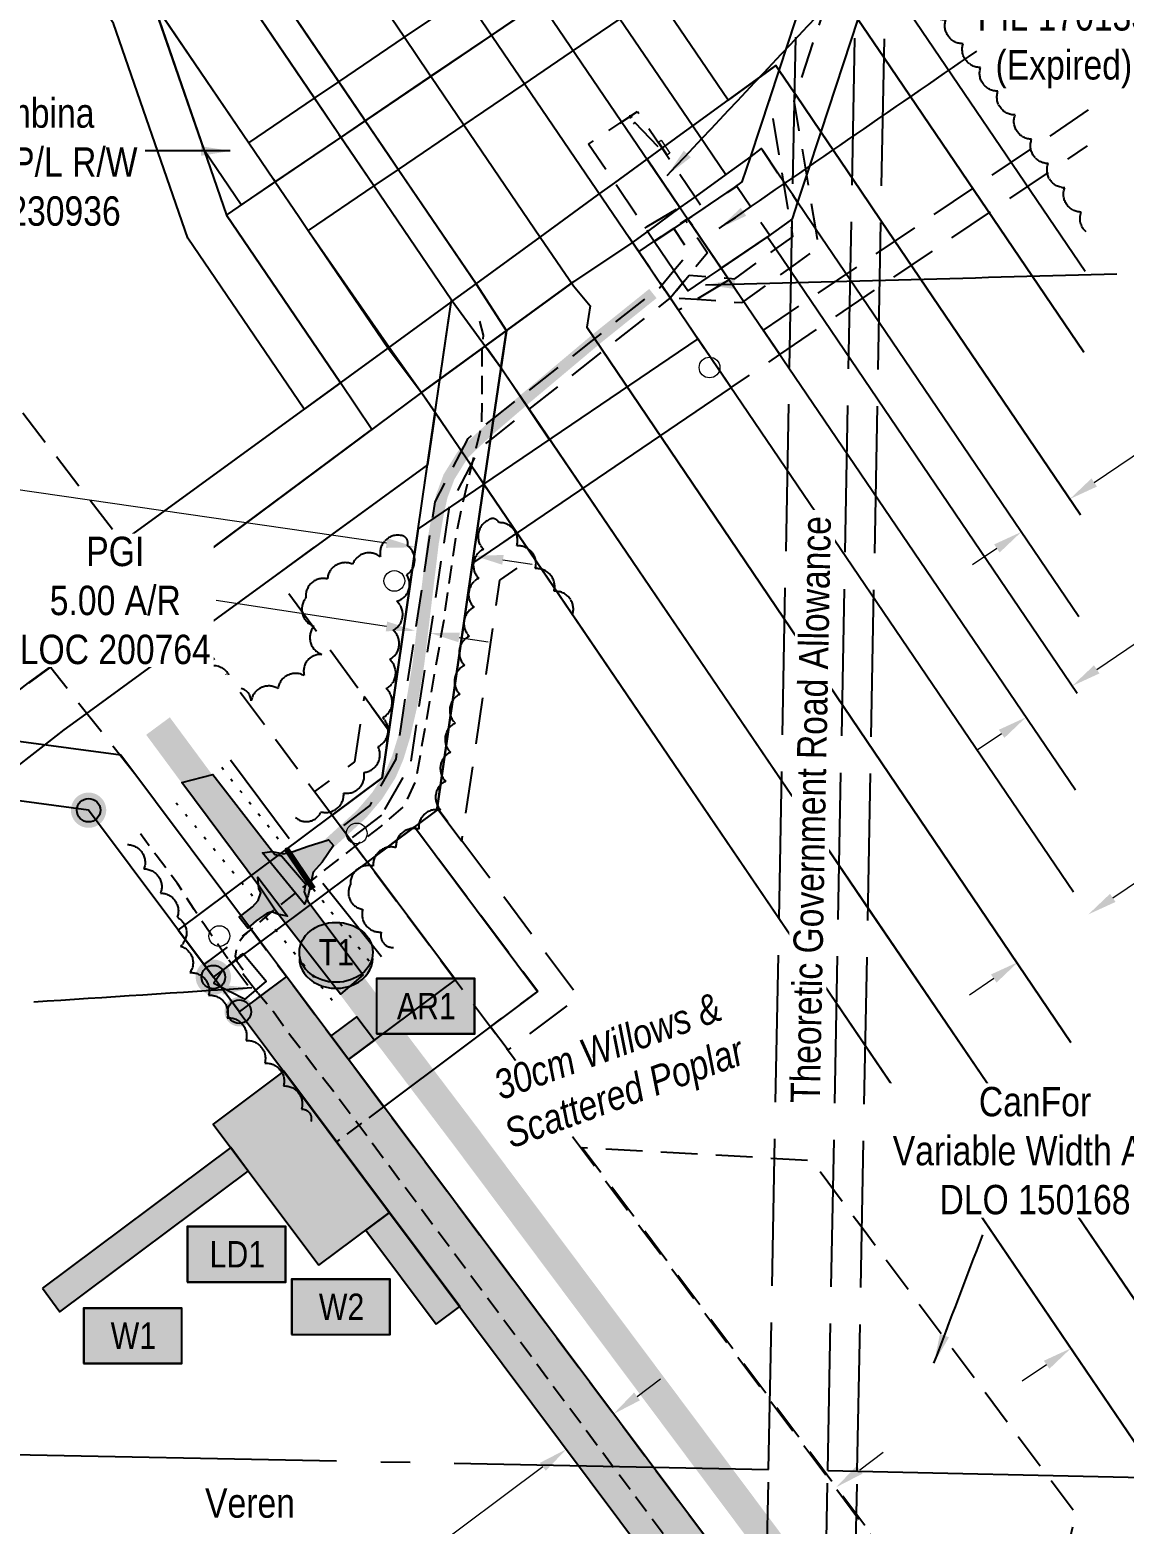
# Model space of a CAD drawing. Extents: x 413456 to 423436, y 6055086 to 6062162.
# Drawn here: x 414123 to 414495, y 6058728 to 6059237 of the extents above; entities that cross this region are included whole.
import ezdxf
from ezdxf.enums import TextEntityAlignment as Align

# ---------------------------------------------------------------- set-up
doc = ezdxf.new("R2010")
doc.units = 0
doc.header["$LTSCALE"] = 5
doc.header["$PDSIZE"] = 0.5
for name, pattern in [('0', [1, 1, 0]), ('foc-ACCESSROAD', [3.75, 2.5, -1.25]), ('foc-QUARTERLINE', [33, 25, -3, 2, -3]), ('foc-TOPO', [1, 0.2, -0.8]), ('foc-TRAV', [1.875, 1.25, -0.625]), ('foc-UNSURVEYED', [12.5, 10, -2.5]), ('HIDDEN2', [4.7625, 3.175, -1.5875]), ('UG_PIPE', [1.875, 1.25, -0.625])]:
    doc.linetypes.add(name, pattern=pattern)
doc.layers.get('Defpoints').update_dxf_attribs({"color": 9})
for name, color, linetype in [('AS-FENCE', 48, 'foc-FENCE'), ('AS-PIPE-UG', 44, 'UG_PIPE'), ('AS-ROADS', 254, 'Continuous'), ('C-RW', 13, 'Continuous'), ('F-AR', 190, 'foc-ACCESSROAD'), ('F-RW', 190, 'Continuous'), ('F-WS', 190, 'foc-ACCESSROAD'), ('L-MON', 1, 'Continuous'), ('L-QSEC', 8, 'foc-QUARTERLINE'), ('L-ROAD-T', 7, 'Continuous'), ('L-USEC', 7, 'foc-UNSURVEYED'), ('P-BUFFER-H 100m', 191, 'Continuous'), ('P-CROSSINGS', 250, 'Continuous'), ('P-PROPOSED', 10, 'Continuous'), ('P-PROPOSED-H', 21, 'Continuous'), ('P-TEMP-BLOCKS', 250, 'Continuous'), ('P-TEMP-H', 41, 'Continuous'), ('P-TEMP_LOG DECK', 46, 'Continuous'), ('P-TEMP_WORKSPACE', 46, 'Continuous'), ('P-TRAV', 4, 'foc-TRAV'), ('P-WORKAREA', 113, 'Continuous'), ('T-BUSH', 110, '0'), ('T-BUSH-T', 110, 'Continuous'), ('T-EXISTING RTF', 220, 'HIDDEN2'), ('T-GENERAL', 48, 'foc-TOPO'), ('T-SLOPE', 48, 'Continuous')]:
    doc.layers.add(name, color=color, linetype=linetype)
for name, color, linetype, lineweight in [('AS-GENERAL', 48, 'Continuous', 18), ('C-RW-T', 13, 'Continuous', 9), ('F-AR-T', 190, 'Continuous', 9), ('F-RW-T', 190, 'Continuous', 9), ('F-WS-T', 190, 'Continuous', 9)]:
    doc.layers.add(name, color=color, linetype=linetype, lineweight=lineweight)
doc.layers.add('AS-PIPE-AG', color=7, linetype='Continuous', true_color=0x7d00fa)
doc.styles.add('80CG', font='ARIALN.TTF', dxfattribs={"height": 10})
doc.styles.add('80L', font='ARIALN.TTF', dxfattribs={"height": 10})
doc.styles.add('80LS', font='ARIALNI.TTF', dxfattribs={"height": 10})
doc.styles.add('Crossing', font='ARIALN.TTF', dxfattribs={"height": 10})
doc.styles.add('foc-LtypeFont', font='ARIALN.TTF', dxfattribs={"height": 7.35})
doc.linetypes.add('foc-FENCE', pattern='A,10,-1,["X",foc-LtypeFont,S=0.2,R=0,X=-0.625,Y=-0.75],-1.24', length=12.24)
doc.dimstyles.new('Compass 5 000', dxfattribs={"dimscale": 5, "dimtxt": 9, "dimasz": 2, "dimexe": 0.2, "dimexo": 0.0625, "dimgap": 0.5, "dimtad": 0, "dimtih": 1, "dimtoh": 1, "dimzin": 0, "dimdsep": 46, "dimtxsty": '80CG', "dimcen": 0.1, "dimse1": 1, "dimse2": 1, "dimclrd": 256, "dimclrt": 256, "dimaunit": 1, "dimadec": 4, "dimazin": 0, "dimtfac": 0.06, "dimtofl": 0, "dimtmove": 0, "dimatfit": 1, "dimfxl": 0.2, "dimtolj": 1, "dimtzin": 0, "dimlwd": -1, "dimarcsym": 0})

# ---------------------------------------------------------------- blocks, each defined once
blk = doc.blocks.new('*D40')
at = {"layer": 'C-RW-T', "transparency": 16777216}
for p, q in [((414329.17, 6058771.59), (414337.18, 6058777.58)), ((414297.14, 6058747.65), (414247.09, 6058710.24)), ((414247.09, 6058710.24), (414237.09, 6058710.24))]:
    blk.add_line(p, q, dxfattribs=at)
for points in [[(414328.18, 6058772.93), (414330.17, 6058770.26), (414321.16, 6058765.61)], [(414296.14, 6058748.99), (414298.14, 6058746.32), (414305.15, 6058753.64)]]:
    blk.add_solid(points, dxfattribs=at)
at = {"layer": 'Defpoints', "color": 0, "transparency": 16777216}
for p in [(414325.39, 6058759.95), (414305.15, 6058753.64), (414309.38, 6058747.98)]:
    blk.add_point(p, dxfattribs=at)
at = {"layer": 'C-RW-T', "transparency": 16777216, "insert": (414197.55, 6058710.24), "char_height": 10, "attachment_point": 5, "style": '80CG'}
blk.add_mtext('\\A1;Veren\\P20.00 P/L R/W\\PPlan 832 1008\\PPLA 140377', dxfattribs=at)
blk = doc.blocks.new('*D46')
at = {"layer": 'C-RW-T', "transparency": 16777216}
for p, q in [((414244, 6059061.98), (414116.34, 6059080.44)), ((414283.58, 6059056.26), (414293.48, 6059054.83))]:
    blk.add_line(p, q, dxfattribs=at)
for points in [[(414244.24, 6059063.63), (414243.76, 6059060.34), (414253.89, 6059060.55)], [(414283.82, 6059057.91), (414283.34, 6059054.61), (414273.68, 6059057.69)]]:
    blk.add_solid(points, dxfattribs=at)
at = {"layer": 'Defpoints', "color": 0, "transparency": 16777216}
for p in [(414273.68, 6059057.69), (414252.92, 6059053.79), (414272.7, 6059050.93)]:
    blk.add_point(p, dxfattribs=at)
at = {"layer": 'C-RW-T', "transparency": 16777216, "insert": (414076.8, 6059080.44), "char_height": 10, "attachment_point": 5, "style": '80CG', "bg_fill": 3, "box_fill_scale": 1.1, "bg_fill_color": 256, "bg_fill_true_color": 13158600, "bg_fill_transparency": 0}
blk.add_mtext('\\A1;Veren\\P20.00 P/L R/W \\PPlan 832 1048\\PPLA 830001', dxfattribs=at)
blk = doc.blocks.new('*D47')
at = {"layer": 'Defpoints', "color": 0, "transparency": 16777216}
for p in [(414258.79, 6059031.38), (414250.57, 6059010.49), (414255.51, 6059009.74)]:
    blk.add_point(p, dxfattribs=at)
at = {"layer": 'F-AR-T', "transparency": 16777216}
for p, q in [((414243.96, 6059033.62), (414186.02, 6059042.39)), ((414268.68, 6059029.88), (414278.56, 6059028.39))]:
    blk.add_line(p, q, dxfattribs=at)
for points in [[(414244.21, 6059035.27), (414243.71, 6059031.98), (414253.85, 6059032.13)], [(414268.93, 6059031.53), (414268.43, 6059028.24), (414258.79, 6059031.38)]]:
    blk.add_solid(points, dxfattribs=at)
at = {"layer": 'F-AR-T', "transparency": 16777216, "insert": (414151.73, 6059042.39), "char_height": 10, "attachment_point": 5, "style": '80CG', "bg_fill": 3, "box_fill_scale": 1.1, "bg_fill_color": 256, "bg_fill_true_color": 13158600, "bg_fill_transparency": 0}
blk.add_mtext('\\A1;PGI\\P5.00 A/R\\PLOC 200764', dxfattribs=at)
blk = doc.blocks.new('*D54')
at = {"layer": 'Defpoints', "color": 0, "transparency": 16777216}
for p in [(414406.77, 6058727.44), (414360.26, 6058713.31), (414370.15, 6058700.07)]:
    blk.add_point(p, dxfattribs=at)
at = {"layer": 'F-AR-T', "transparency": 16777216}
for p, q in [((414404.89, 6058746.67), (414412.9, 6058752.65)), ((414352.25, 6058707.32), (414329.13, 6058690.05)), ((414329.13, 6058690.05), (414319.13, 6058690.05))]:
    blk.add_line(p, q, dxfattribs=at)
for points in [[(414403.89, 6058748), (414405.88, 6058745.33), (414396.88, 6058740.68)], [(414351.25, 6058708.66), (414353.24, 6058705.99), (414360.26, 6058713.31)]]:
    blk.add_solid(points, dxfattribs=at)
at = {"layer": 'F-AR-T', "transparency": 16777216, "insert": (414291.23, 6058690.05), "char_height": 10, "attachment_point": 5, "style": '80CG'}
blk.add_mtext('\\A1;CanFor\\P45.72 A/R\\PDLO 3280', dxfattribs=at)
blk = doc.blocks.new('*D83')
at = {"layer": 'Defpoints', "color": 0, "transparency": 16777216}
for p in [(414431.37, 6059080.99), (414415.6, 6059070.29), (414477.22, 6059013.38)]:
    blk.add_point(p, dxfattribs=at)
at = {"layer": 'F-RW-T', "transparency": 16777216}
for p, q in [((414485.49, 6059018.99), (414551.11, 6059063.49)), ((414551.11, 6059063.49), (414561.11, 6059063.49)), ((414453.17, 6058997.07), (414444.89, 6058991.46))]:
    blk.add_line(p, q, dxfattribs=at)
for points in [[(414484.56, 6059020.37), (414486.43, 6059017.61), (414477.22, 6059013.38)], [(414452.23, 6058998.45), (414454.1, 6058995.69), (414461.44, 6059002.68)]]:
    blk.add_solid(points, dxfattribs=at)
at = {"layer": 'F-RW-T', "transparency": 16777216, "insert": (414600.65, 6059063.49), "char_height": 10, "attachment_point": 5, "style": '80CG'}
blk.add_mtext('\\A1;Cenovus\\P20.00 P/L R/W\\PPLA 170285\\P(Expired)', dxfattribs=at)
blk = doc.blocks.new('*D85')
at = {"layer": 'Defpoints', "color": 0, "transparency": 16777216}
for p in [(414452.94, 6059111.53), (414436.39, 6059100.31), (414476.38, 6059076.97)]:
    blk.add_point(p, dxfattribs=at)
at = {"layer": 'F-RW-T', "transparency": 16777216}
for p, q in [((414484.66, 6059082.59), (414566.76, 6059138.27)), ((414566.76, 6059138.27), (414576.76, 6059138.27)), ((414451.55, 6059060.14), (414443.27, 6059054.53))]:
    blk.add_line(p, q, dxfattribs=at)
for points in [[(414483.72, 6059083.97), (414485.59, 6059081.21), (414476.38, 6059076.97)], [(414450.62, 6059061.52), (414452.49, 6059058.76), (414459.83, 6059065.75)]]:
    blk.add_solid(points, dxfattribs=at)
at = {"layer": 'F-RW-T', "transparency": 16777216, "insert": (414616.3, 6059138.27), "char_height": 10, "attachment_point": 5, "style": '80CG'}
blk.add_mtext('\\A1;PGI\\P20.00 P/L R/W\\PPLA 190411\\P(Expired)', dxfattribs=at)
blk = doc.blocks.new('*D88')
at = {"layer": 'Defpoints', "color": 0, "transparency": 16777216}
for p in [(414140.08, 6059282.18), (414127.43, 6059273.6), (414133.75, 6059264.28)]:
    blk.add_point(p, dxfattribs=at)
at = {"layer": 'F-RW-T', "transparency": 16777216}
for p, q in [((414154.67, 6059278.48), (414162.95, 6059284.09)), ((414125.47, 6059258.67), (414116.94, 6059252.88)), ((414116.94, 6059252.88), (414106.94, 6059252.88))]:
    blk.add_line(p, q, dxfattribs=at)
for points in [[(414153.74, 6059279.86), (414155.61, 6059277.1), (414146.4, 6059272.86)], [(414124.54, 6059260.05), (414126.41, 6059257.29), (414133.75, 6059264.28)]]:
    blk.add_solid(points, dxfattribs=at)
at = {"layer": 'F-RW-T', "transparency": 16777216, "insert": (414067.86, 6059252.88), "char_height": 10, "attachment_point": 5, "style": '80CG'}
blk.add_mtext('\\A1;Pembina\\P15.00 P/L R/W\\PPLA 230905', dxfattribs=at)
blk = doc.blocks.new('*D95')
at = {"layer": 'Defpoints', "color": 0, "transparency": 16777216}
for p in [(414469.39, 6058955.23), (414445.47, 6058939.02), (414482.68, 6058935.63)]:
    blk.add_point(p, dxfattribs=at)
at = {"layer": 'F-RW-T', "transparency": 16777216}
for p, q in [((414490.96, 6058941.24), (414594.28, 6059011.3)), ((414594.28, 6059011.3), (414604.28, 6059011.3)), ((414450.49, 6058913.8), (414442.21, 6058908.18))]:
    blk.add_line(p, q, dxfattribs=at)
for points in [[(414490.02, 6058942.62), (414491.9, 6058939.86), (414482.68, 6058935.63)], [(414449.55, 6058915.18), (414451.43, 6058912.42), (414458.77, 6058919.41)]]:
    blk.add_solid(points, dxfattribs=at)
at = {"layer": 'F-RW-T', "transparency": 16777216, "insert": (414643.82, 6059011.3), "char_height": 10, "attachment_point": 5, "style": '80CG'}
blk.add_mtext('\\A1;NGTL\\P29.00 P/L R/W\\PDPL 110999', dxfattribs=at)
blk = doc.blocks.new('*D96')
at = {"layer": 'Defpoints', "color": 0, "transparency": 16777216}
for p in [(414499.05, 6058803.14), (414501.88, 6058798.97), (414479.55, 6058783.81)]:
    blk.add_point(p, dxfattribs=at)
at = {"layer": 'F-RW-T', "transparency": 16777216}
for p, q in [((414507.33, 6058808.76), (414659.48, 6058912.11)), ((414659.48, 6058912.11), (414669.48, 6058912.11)), ((414468.45, 6058782.35), (414460.18, 6058776.73))]:
    blk.add_line(p, q, dxfattribs=at)
for points in [[(414506.39, 6058810.13), (414508.26, 6058807.38), (414499.05, 6058803.14)], [(414467.52, 6058783.73), (414469.39, 6058780.97), (414476.73, 6058787.97)]]:
    blk.add_solid(points, dxfattribs=at)
at = {"layer": 'F-RW-T', "transparency": 16777216, "insert": (414709.02, 6058912.11), "char_height": 10, "attachment_point": 5, "style": '80CG'}
blk.add_mtext('\\A1;NGTL\\P27.00 P/L R/W\\PPlan 822 0871\\PDPL 800727', dxfattribs=at)
blk = doc.blocks.new('fdia')
at = {"color": 255, "const_width": 1}
blk.add_lwpolyline([(-0.5, 0, 1), (0.5, 0, 1)], format="xyb", close=True, dxfattribs=at)
blk = doc.blocks.new('Fdiaa')
blk.add_blockref('fdia', (0, 0))
blk = doc.blocks.new('fdib')
at = {"color": 1, "const_width": 1.6}
blk.add_lwpolyline([(-0.4, 0, 1), (0.4, 0, 1)], format="xyb", close=True, dxfattribs=at)
at = {"color": 1}
blk.add_circle((0, 0), 0.8, dxfattribs=at)
blk = doc.blocks.new('Fdibb')
blk.add_blockref('fdib', (0, 0))
blk = doc.blocks.new('fdicc')
for name in ['Fdibb', 'Fdiaa']:
    blk.add_blockref(name, (0, 0))
blk = doc.blocks.new('FDI')
blk.add_blockref('fdicc', (0, 0))
blk = doc.blocks.new('Temp_Area_Small_Pink')
at = {"true_color": 0xff8aff}
h = blk.add_hatch(color=211, dxfattribs=at)
h.dxf.hatch_style = 1
h.paths.add_polyline_path([(-16.83, -9.44), (16.33, -9.44), (16.33, 9.05), (-16.83, 9.05)])
at = {"color": 250}
for points in [[(-17.03, -9.64), (16.53, -9.64), (16.53, 9.25), (-17.03, 9.25)], [(-16.93, -9.54), (16.43, -9.54), (16.43, 9.15), (-16.93, 9.15)]]:
    blk.add_lwpolyline(points, close=True, dxfattribs=at)
at = {"color": 250, "style": '80L'}
blk.add_attdef('TEMPORARY', text='', height=9, dxfattribs=at).set_placement((0, -0.15), align=Align.MIDDLE_CENTER)
blk = doc.blocks.new('XING3')
h = blk.add_hatch(color=250)
h.dxf.hatch_style = 1
edge = h.paths.add_edge_path()
edge.add_ellipse((0, -2.05), major_axis=(-12.5, 0), ratio=0.816297, start_angle=0, end_angle=180)
edge.add_line((12.5, -2.05), (12.5, 0))
edge.add_ellipse((0, 0), major_axis=(-12.5, 0), ratio=0.816297, start_angle=0, end_angle=180, ccw=False)
edge.add_line((-12.5, 0), (-12.5, -2.05))
at = {"layer": 'P-BUFFER-H 100m'}
h = blk.add_hatch(color=256, dxfattribs=at)
h.dxf.hatch_style = 1
edge = h.paths.add_edge_path()
edge.add_ellipse((0, 0), major_axis=(-12.5, 0), ratio=0.816297, start_angle=0, end_angle=360)
at = {"color": 250}
blk.add_ellipse((0, 0), major_axis=(-12.5, 0), ratio=0.816297, dxfattribs=at)
blk.add_ellipse((0, -2.05), major_axis=(-12.5, 0), ratio=0.816297, start_param=0, end_param=3.141593, dxfattribs=at)
at = {"color": 250, "style": 'Crossing'}
blk.add_attdef('CROSSING', text='', height=9, dxfattribs=at).set_placement((0.09, 0.02), align=Align.MIDDLE_CENTER)
at = {"color": 250, "style": 'Crossing', "flags": 1}
for tag, p in [('OWNER', (0.09, -12.49)), ('DESCRIPTION', (0.09, -25.77)), ('LOCATION', (0.09, -39.3)), ('DWG_REF', (0.09, -52.84))]:
    blk.add_attdef(tag, text='', height=9, dxfattribs=at).set_placement(p, align=Align.MIDDLE_CENTER)
blk = doc.blocks.new('PLIA')
at = {"color": 255, "const_width": 1}
blk.add_lwpolyline([(-0.5, 0, 1), (0.5, 0, 1)], format="xyb", close=True, dxfattribs=at)
blk = doc.blocks.new('PLIAA')
blk.add_blockref('PLIA', (0, 0))
blk = doc.blocks.new('PLIB')
at = {"color": 1}
blk.add_circle((0, 0), 0.8, dxfattribs=at)
blk = doc.blocks.new('PLIBB')
blk.add_blockref('PLIB', (0, 0))
blk = doc.blocks.new('PLICC')
for name in ['PLIAA', 'PLIBB']:
    blk.add_blockref(name, (0, 0))
blk = doc.blocks.new('PLI')
blk.add_blockref('PLICC', (0, 0))

msp = doc.modelspace()

# ---------------------------------------------------------------- hatches: boundary and pattern name
at = {"layer": 'AS-ROADS'}
h = msp.add_hatch(color=256, dxfattribs=at)
h.dxf.hatch_style = 1
h.paths.add_polyline_path([(414236.029, 6058915.007), (414228.277, 6058908.436), (414206.145, 6058937.06), (414200.904, 6058944.868), (414174.376, 6058980.534), (414184.943, 6058983.23), (414205.991, 6058956.008), (414208.259, 6058955.538), (414216.46, 6058946.06), (414215.992, 6058943.243), (414217.213, 6058940.077)])
h = msp.add_hatch(color=256, dxfattribs=at)
h.dxf.hatch_style = 1
h.paths.add_polyline_path([(414217.302, 6058958.814), (414224.196, 6058960.984), (414225.953, 6058959.042), (414222.044, 6058953.38), (414218.994, 6058949.962), (414217.29, 6058942.02), (414216.107, 6058939.141), (414201.79, 6058956.583), (414205.024, 6058956.991), (414208.977, 6058956.276), (414212.249, 6058956.991)])
h = msp.add_hatch(color=256, dxfattribs=at)
h.dxf.hatch_style = 1
h.paths.add_polyline_path([(414200.504, 6058944.45), (414200.215, 6058948.239), (414210.336, 6058934.992), (414206.899, 6058935.711), (414204.918, 6058936.478), (414203.353, 6058936.009), (414199.63, 6058933.386), (414196.823, 6058930.923), (414193.819, 6058934.66), (414198.396, 6058938.191), (414200.356, 6058940.385), (414201.227, 6058942.996)])
at = {"layer": 'P-PROPOSED-H'}
h = msp.add_hatch(color=256, dxfattribs=at)
h.dxf.hatch_style = 1
h.paths.add_polyline_path([(416904.756, 6055529.951), (416785.055, 6055680.607), (415892.377, 6056810.918), (415332.219, 6057520.147), (415272.175, 6057596.189), (415202.086, 6057604.389), (414942.843, 6057932.602), (414767.131, 6058168.936), (414209.907, 6058914.461), (414193.886, 6058902.502), (414751.088, 6058157.008), (414926.986, 6057920.425), (415191.534, 6057585.496), (415275.653, 6057575.654), (415324.374, 6057513.953), (415884.533, 6056804.723), (416763.305, 6055692.037), (416777.217, 6055674.403), (416896.93, 6055523.732)])
at = {"layer": 'P-TEMP-H'}
h = msp.add_hatch(color=256, dxfattribs=at)
h.dxf.hatch_style = 1
h.paths.add_polyline_path([(414239.835, 6058892.785), (414231.028, 6058886.202), (414225.044, 6058894.209), (414233.851, 6058900.791)])
h = msp.add_hatch(color=256, dxfattribs=at)
h.dxf.hatch_style = 1
h.paths.add_polyline_path([(414220.917, 6058816.25), (414244.936, 6058834.202), (414209.031, 6058882.24), (414185.012, 6058864.288)])
h = msp.add_hatch(color=256, dxfattribs=at)
h.dxf.hatch_style = 1
h.paths.add_polyline_path([(414126.945, 6058808.408), (414132.929, 6058800.402), (414196.98, 6058848.275), (414190.996, 6058856.281)], flags=17)
h = msp.add_hatch(color=256, dxfattribs=at)
h.dxf.hatch_style = 1
h.paths.add_polyline_path([(414260.866, 6058796.192), (414268.873, 6058802.177), (414244.936, 6058834.202), (414236.929, 6058828.218)])

# ---------------------------------------------------------------- linework, layer by layer
at = {"layer": 'AS-FENCE', "flags": 128}
for points in [[(414336.319, 6059196.824), (414328.375, 6059205.13), (414327.804, 6059204.64)], [(414188.304, 6058916.656), (414185.249, 6058912.23), (414195.947, 6058906.806), (414202.999, 6058912.76), (414195.233, 6058922.23), (414194.112, 6058921.524)]]:
    msp.add_lwpolyline(points, dxfattribs=at)
at = {"layer": 'AS-GENERAL', "flags": 128}
for points in [[(414326.746, 6059206.592), (414326.697, 6059207.605), (414327.561, 6059207.18)], [(414326.746, 6059206.592), (414327.561, 6059207.18)]]:
    msp.add_lwpolyline(points, dxfattribs=at)
msp.add_lwpolyline([(414340.371, 6059194.66), (414339.573, 6059194.128), (414336.565, 6059198.55), (414337.385, 6059199.068)], close=True, dxfattribs=at)
for points, const_width in [([(414210.015, 6058957.781), (414219.065, 6058944.361)], 1.999), ([(414188.304, 6058916.656), (414194.112, 6058921.524)], 0.5)]:
    msp.add_lwpolyline(points, dxfattribs=dict(at, const_width=const_width))
at = {"layer": 'AS-GENERAL'}
for centre in [(414353.824, 6059121.72), (414246.641, 6059049.082), (414233.858, 6058963.172), (414187.122, 6058928.258)]:
    msp.add_circle(centre, 3.524, dxfattribs=at)
at = {"layer": 'AS-PIPE-AG', "flags": 128}
for points in [[(414196.834, 6058911.42), (414190.302, 6058920.089)], [(414194.14, 6058918.202), (414195.256, 6058916.802)], [(414195.085, 6058915.523), (414200.26, 6058908.959)]]:
    msp.add_lwpolyline(points, dxfattribs=at)
at = {"layer": 'AS-PIPE-UG', "flags": 128}
for points in [[(414275.55, 6059137.468), (414276.806, 6059132.738), (414276.337, 6059127.432), (414276.453, 6059121.688), (414276.302, 6059102.065), (414269.752, 6059075.371), (414267.646, 6059064.747), (414265.465, 6059050.542), (414263.329, 6059035.177), (414253.859, 6058981.048), (414249.951, 6058972.417), (414242.213, 6058965.73), (414225.118, 6058952.527), (414203.524, 6058935.399), (414195.314, 6058928.159), (414193.858, 6058926.101), (414192.936, 6058923.888), (414192.46, 6058921.358), (414193.096, 6058919.664), (414194.064, 6058918.306)], [(414190.063, 6058920.502), (414182.053, 6058932.015), (414178.515, 6058937.336), (414172.887, 6058946.118), (414165.583, 6058955.759), (414160.303, 6058962.994)], [(415013.81, 6057825.514), (414991.353, 6057854.7), (414934.456, 6057929.698), (414759.483, 6058163.631), (414568.896, 6058422.579), (414403.322, 6058637.155), (414227.724, 6058873.014), (414219.982, 6058882.955), (414210.979, 6058894.781), (414205.494, 6058902.518), (414200.319, 6058908.749)]]:
    msp.add_lwpolyline(points, dxfattribs=at)
at = {"layer": 'AS-ROADS', "flags": 128}
for points, const_width in [([(414334.568, 6059146.881), (414315.747, 6059131.76), (414291.124, 6059111.074), (414279.4, 6059101.015), (414273.402, 6059095.478), (414269.906, 6059092.037), (414265.226, 6059084.505), (414262.747, 6059077.875), (414261.461, 6059071.969), (414259.756, 6059062.062), (414257.479, 6059043.109), (414254.839, 6059021.005), (414252.553, 6059007.184), (414250.06, 6058996.318), (414247.788, 6058988.906), (414245.309, 6058983.126), (414240.854, 6058976.073), (414235.437, 6058969.694), (414221.638, 6058957.125), (414209.422, 6058947.954)], 3.998), ([(414166.253, 6058999.705), (414193.452, 6058962.875), (414227.645, 6058917.499), (414241.541, 6058898.813), (414270.734, 6058860.244), (414778.798, 6058180.154), (414953.433, 6057945.311), (414963.33, 6057931.94), (414977.822, 6057914.641), (415005.21, 6057886.425), (415028.571, 6057863.542), (415045.297, 6057848.482), (415051.329, 6057843.421)], 9.996)]:
    msp.add_lwpolyline(points, dxfattribs=dict(at, const_width=const_width))
for points in [[(414236.029, 6058915.007), (414228.277, 6058908.436), (414206.145, 6058937.06), (414200.904, 6058944.868), (414174.376, 6058980.534), (414184.943, 6058983.23), (414205.991, 6058956.008), (414208.259, 6058955.538), (414216.46, 6058946.06), (414215.992, 6058943.243), (414217.213, 6058940.077)], [(414200.504, 6058944.45), (414200.215, 6058948.239), (414210.336, 6058934.992), (414206.899, 6058935.711), (414204.918, 6058936.478), (414203.353, 6058936.009), (414199.63, 6058933.386), (414196.823, 6058930.923), (414193.819, 6058934.66), (414198.396, 6058938.191), (414200.356, 6058940.385), (414201.227, 6058942.996)]]:
    msp.add_lwpolyline(points, close=True, dxfattribs=at)
msp.add_lwpolyline([(414217.302, 6058958.814), (414224.196, 6058960.984), (414225.953, 6058959.042), (414222.044, 6058953.38), (414218.994, 6058949.962), (414217.29, 6058942.02), (414216.107, 6058939.141), (414201.79, 6058956.583), (414205.024, 6058956.991), (414208.977, 6058956.276), (414212.249, 6058956.991), (414217.302, 6058958.814)], dxfattribs=at)
at = {"layer": 'C-RW'}
for points in [[(414173.129, 6058930.282), (414242.44, 6058982.06), (414257.322, 6059084.856), (414264.972, 6059137.08), (414266.054, 6059144.688), (413984.834, 6059558.922), (413964.074, 6059589.5), (413915.998, 6059660.319)], [(413928.245, 6059660.078), (413976.32, 6059589.259), (413997.079, 6059558.681), (414244.751, 6059193.842), (414274.427, 6059150.152), (414284.752, 6059134.183), (414277.105, 6059081.975), (414261.038, 6058971)], [(414185.094, 6058914.266), (414261.038, 6058971)]]:
    msp.add_lwpolyline(points, dxfattribs=at)
for points in [[(414361.176, 6059114.877), (414273.226, 6059055.181), (414277.105, 6059081.975), (414349.949, 6059131.418)], [(414295.374, 6058909.338), (414242.996, 6058870.19), (414231.028, 6058886.202), (414267.393, 6058913.383), (414237.472, 6058953.415), (414253.485, 6058965.383)]]:
    msp.add_lwpolyline(points, close=True, dxfattribs=at)
at = {"layer": 'F-AR', "flags": 128}
for points in [[(414158.665, 6058983.043), (414117.162, 6059035.411), (414112.973, 6059040.853), (414100.602, 6059056.895), (414026.164, 6059153.423), (413979.2, 6059214.322), (413724.809, 6059564.06), (413702.546, 6059594.668), (413650.994, 6059665.547)], [(413708.346, 6059664.415), (413759.901, 6059593.533), (413782.164, 6059562.925), (414015.893, 6059241.592), (414154.11, 6059062.361), (414166.326, 6059046.525), (414189.456, 6059017.272)], [(414488.809, 6059535.009), (414414.754, 6059310.337), (414395.773, 6059252.809), (414383.158, 6059214.511), (414382.749, 6059213.242), (414382.5, 6059212.486), (414382.711, 6059211.237), (414386.784, 6059187.133), (414389.859, 6059168.928), (414390.918, 6059162.657), (414381.666, 6059155.986), (414380.895, 6059155.43), (414364.748, 6059143.681), (414349.468, 6059144.855), (414340.522, 6059145.441), (414344.644, 6059150.415), (414346.943, 6059153.188), (414353.615, 6059152.652), (414358.903, 6059152.228), (414362.392, 6059151.947), (414376.406, 6059162.051), (414381.855, 6059165.981), (414382.204, 6059166.232), (414381.894, 6059168.062), (414381.275, 6059171.734), (414379.036, 6059184.987), (414374.287, 6059213.104), (414377.479, 6059222.836), (414383.261, 6059240.331), (414390.108, 6059261.166), (414415.266, 6059337.436), (414484.967, 6059548.898), (414489.321, 6059562.108)], [(414194.189, 6059011.286), (414195.036, 6059010.215)], [(415556.042, 6057613.552), (415517.264, 6057613.555), (415432.685, 6057624.631), (415410.054, 6057627.847), (415319.915, 6057640.658), (415296.517, 6057643.983), (415290.45, 6057648.73), (415284.293, 6057653.546), (415247.428, 6057682.388), (415244.821, 6057684.428), (415244.039, 6057685.04), (415220.14, 6057697.466), (415206.402, 6057704.608), (415190.181, 6057713.043), (415176.649, 6057721.804), (415130.546, 6057751.655), (415051.009, 6057815.157), (415020.628, 6057840.898), (415004.448, 6057854.608), (414942.855, 6057932.587), (414767.116, 6058168.956), (414210.548, 6058913.602)]]:
    msp.add_lwpolyline(points, dxfattribs=at)
for points in [[(414242.225, 6058969.346), (414231.871, 6058961.408), (414228.879, 6058965.411), (414238.371, 6058972.688), (414247.239, 6058988.459), (414260.493, 6059076.039), (414268.984, 6059092.343), (414271.699, 6059097.558), (414280.44, 6059104.447), (414288.873, 6059111.094), (414314.052, 6059130.941), (414336.97, 6059148.991), (414341.722, 6059154.72), (414346.984, 6059161.069), (414341.643, 6059168.991), (414345.745, 6059171.749), (414350.211, 6059165.12), (414353.181, 6059160.714), (414344.644, 6059150.415), (414340.522, 6059145.441), (414339.76, 6059144.841), (414316.868, 6059126.797), (414291.688, 6059106.95), (414279.402, 6059097.265), (414275.636, 6059094.297), (414272.173, 6059087.647), (414265.311, 6059074.469), (414252.044, 6058986.806), (414242.225, 6058969.346)], [(414461.346, 6058659.347), (414460.472, 6058655.628), (414459.002, 6058657.594), (414447.033, 6058673.608), (414404.565, 6058730.425), (414392.192, 6058746.978), (414375.141, 6058769.789), (414310.446, 6058856.342), (414376.707, 6058852.61), (414388.614, 6058851.94), (414406.412, 6058828.128), (414468.289, 6058745.346), (414478.382, 6058731.843), (414468.461, 6058689.627), (414461.346, 6058659.347)]]:
    msp.add_lwpolyline(points, close=True, dxfattribs=at)
msp.add_lwpolyline([(414195.036, 6059010.215), (414237.48, 6058953.403), (414803.466, 6058196.157, -0.0006318), (414803.565, 6058196.024), (414978.893, 6057960.207), (415027.314, 6057898.904)], format="xyb", dxfattribs=at)
at = {"layer": 'F-RW'}
for p, q in [((413991.972, 6059658.821), (414337.851, 6059149.242)), ((414016.462, 6059658.338), (414354.392, 6059160.469)), ((414354.392, 6059160.469), (414478.275, 6058977.954)), ((414255.914, 6059113.193), (414307.688, 6059150.93)), ((414337.851, 6059149.242), (414477.62, 6058943.322)), ((414313.26, 6059142.759), (414312.142, 6059135.447)), ((414260.503, 6059106.57), (414722.469, 6058425.883))]:
    msp.add_line(p, q, dxfattribs=at)
for points in [[(413882.919, 6059660.972), (413931.006, 6059590.153), (413951.765, 6059559.575), (414164.513, 6059246.185), (414189.597, 6059173.607), (414228.371, 6059116.547), (414215.967, 6059107.495), (414176.425, 6059165.777), (414151.08, 6059238.738), (413933.146, 6059559.943), (413912.4, 6059590.52), (413864.353, 6059661.338)], [(414039.783, 6059657.878), (414087.877, 6059587.059), (414108.643, 6059556.482), (414312.123, 6059256.866), (414323.356, 6059240.329), (414348.094, 6059203.905), (414359.336, 6059187.352), (414348.915, 6059179.748), (414343.755, 6059176.141)], [(414539.474, 6058743.897), (414282.903, 6059121.624), (414284.533, 6059132.769), (414284.752, 6059134.183), (414274.427, 6059150.152), (414247.97, 6059189.104), (414244.751, 6059193.842), (414236.741, 6059205.641), (414236.139, 6059206.527), (414227.718, 6059218.931), (413997.079, 6059558.681), (414002.375, 6059558.577), (414030.426, 6059558.023), (414250.087, 6059234.114), (414258.506, 6059221.705), (414259.098, 6059220.833), (414270.319, 6059204.288), (414296.243, 6059166.07), (414307.518, 6059149.501), (414313.26, 6059142.759), (414312.142, 6059135.447), (414476.65, 6058892.052)], [(414362.067, 6059290.735), (414194.548, 6059177.04), (414182.038, 6059195.477), (414164.513, 6059246.185), (414197.115, 6059198.162), (414219.454, 6059213.322), (414227.718, 6059218.931), (414250.087, 6059234.114), (414270.052, 6059247.663)], [(414413.7, 6059254.62), (414481.614, 6059154.555)], [(413466.117, 6058434.884), (413528.185, 6058489.503), (413550.764, 6058509.372), (413567.843, 6058524.402), (413710.148, 6058649.629), (413772.028, 6058713.638), (413824.111, 6058757.608), (413857.031, 6058785.411), (413960.745, 6058888.827), (413961.046, 6058889.093), (414077.708, 6058979.784), (414099.359, 6058996.617), (414122.209, 6059014.369), (414129.383, 6059019.588), (414166.323, 6059046.537), (414239.026, 6059100.624), (414228.372, 6059116.546), (414189.597, 6059173.607), (414206.149, 6059184.854), (414228.48, 6059200.028), (414236.741, 6059205.641), (414259.098, 6059220.833), (414279.057, 6059234.397), (414295.596, 6059245.634)], [(414323.356, 6059240.329), (414306.822, 6059229.096), (414290.285, 6059217.858), (414270.319, 6059204.289), (414247.97, 6059189.104), (414239.709, 6059183.49), (414217.371, 6059168.316), (414244.882, 6059128.593), (414255.914, 6059113.193)], [(414404.276, 6059240.264), (414391.678, 6059201.959), (414386.784, 6059187.133), (414383.778, 6059177.941), (414381.975, 6059172.35), (414381.275, 6059171.734), (414373.59, 6059166.204), (414357.047, 6059154.979), (414353.615, 6059152.652), (414346.432, 6059147.781), (414344.644, 6059150.415), (414341.722, 6059154.72), (414335.052, 6059164.547), (414341.643, 6059168.991), (414345.745, 6059171.752), (414351.629, 6059175.724), (414362.375, 6059182.969), (414364.978, 6059184.857), (414367.839, 6059193.551), (414374.287, 6059213.104), (414377.478, 6059222.829), (414383.261, 6059240.331)], [(414481.093, 6059126.989), (414413.18, 6059227.126), (414404.275, 6059240.26)], [(414479.389, 6059036.904), (414411.476, 6059137.049), (414389.859, 6059168.928), (414388.691, 6059170.65), (414383.774, 6059177.957), (414382.128, 6059180.43), (414379.036, 6059184.987), (414377.1, 6059187.841), (414371.921, 6059195.521), (414371.429, 6059196.212), (414367.839, 6059193.552), (414359.336, 6059187.352), (414348.915, 6059179.748), (414343.755, 6059176.141), (414332.589, 6059192.591), (414337.728, 6059196.341), (414344.058, 6059200.96), (414348.094, 6059203.905), (414360.211, 6059212.723), (414376.346, 6059224.52), (414377.473, 6059222.836), (414382.781, 6059214.976), (414383.152, 6059214.516), (414391.67, 6059201.941), (414405.256, 6059181.849), (414412.132, 6059171.714), (414480.045, 6059071.569)], [(414117.164, 6059035.408), (414154.11, 6059062.361), (414244.534, 6059128.339), (414265.949, 6059143.965), (414266.347, 6059144.255), (414274.427, 6059150.152), (414296.243, 6059166.07), (414315.771, 6059180.319), (414321.567, 6059184.549), (414332.589, 6059192.591), (414343.755, 6059176.141), (414332.727, 6059167.955), (414327.004, 6059163.76), (414307.688, 6059150.93), (414255.914, 6059113.193), (414166.327, 6059046.519), (414129.388, 6059019.567), (414122.231, 6059014.345)], [(414357.78, 6059155.477), (414373.59, 6059166.204), (414376.406, 6059162.051), (414380.895, 6059155.43), (414381.635, 6059154.339), (414410.985, 6059111.057), (414478.898, 6059010.905)], [(414185.094, 6058914.266), (414261.038, 6058971), (414277.105, 6059081.975), (414284.752, 6059134.183)], [(414476.65, 6058892.052), (414312.142, 6059135.447)], [(414278.244, 6059128.351), (414282.911, 6059121.613), (414299.435, 6059097.133)], [(414255.914, 6059113.193), (414260.503, 6059106.57)], [(414255.914, 6059113.193), (414260.503, 6059106.57)], [(414260.486, 6059106.457), (414257.869, 6059088.589), (414178.509, 6059030.724), (414141.562, 6059003.78), (414134.216, 6058998.422), (414126.406, 6058992.35), (414104.759, 6058975.518), (414090.003, 6058964.044), (413974.289, 6058874.072), (413870.562, 6058770.672), (413854.389, 6058757.009), (413785.698, 6058699.017), (413723.96, 6058635.155), (413567.326, 6058497.318), (413565.262, 6058495.502), (413542.685, 6058475.634), (413471.618, 6058413.096), (413465.546, 6058404.982)], [(414209.904, 6058914.464), (414201.107, 6058926.234), (414153.635, 6058989.776), (414080.591, 6058999.561), (414053.75, 6059003.785), (414051.36, 6059004.162), (414033.077, 6059007.039), (414031.813, 6059007.238), (414012.33, 6059010.306), (413956.825, 6058959.784), (413924.098, 6058930.001), (413903.331, 6058911.147), (413876.826, 6058886.982), (413865.081, 6058876.294), (413844.319, 6058857.399), (413835.692, 6058849.547)], [(414193.855, 6058902.545), (414185.094, 6058914.266), (414142.65, 6058971.078), (414077.709, 6058979.777), (414050.642, 6058984.037), (414048.251, 6058984.413), (414029.969, 6058987.291), (414028.703, 6058987.49), (414018.694, 6058989.066), (413970.281, 6058945), (413937.544, 6058915.208), (413916.784, 6058896.36), (413890.294, 6058872.209), (413878.536, 6058861.509), (413857.774, 6058842.614), (413849.147, 6058834.762), (413832.667, 6058819.764)]]:
    msp.add_lwpolyline(points, dxfattribs=at)
at = {"layer": 'F-RW', "flags": 128}
for points in [[(414537.435, 6058747.161), (414408.619, 6058936.387), (414379.499, 6058979.294), (414294.38, 6059104.713), (414282.903, 6059121.624), (414282.903, 6059121.624), (414282.903, 6059121.624), (414266.347, 6059144.255), (414266.054, 6059144.688), (414239.709, 6059183.49), (414228.48, 6059200.029), (414227.876, 6059200.918), (414219.454, 6059213.322), (413984.834, 6059558.922)], [(414166.396, 6059243.411), (414197.115, 6059198.162), (414205.536, 6059185.757), (414206.149, 6059184.854), (414214.151, 6059173.068), (414217.372, 6059168.318), (414244.533, 6059128.337), (414255.914, 6059113.193), (414255.914, 6059113.193), (414268.245, 6059095.163), (414277.105, 6059081.975), (414375.023, 6058937.83), (414408.044, 6058889.175), (414504.034, 6058747.737)], [(414173.129, 6058930.281), (414185.094, 6058914.266)]]:
    msp.add_lwpolyline(points, dxfattribs=at)
at = {"layer": 'F-RW'}
msp.add_lwpolyline([(414173.129, 6058930.281), (414242.44, 6058982.06), (414257.32, 6059084.839, -0.0004141), (414257.325, 6059084.872), (414266.08, 6059144.649)], format="xyb", dxfattribs=at)
at = {"layer": 'F-WS', "flags": 128}
for points in [[(414341.643, 6059168.991), (414335.052, 6059164.547), (414332.716, 6059168.001), (414331.895, 6059169.23), (414321.567, 6059184.548), (414312.7, 6059197.699), (414323.293, 6059204.842), (414329.276, 6059208.875), (414337.728, 6059196.341), (414348.915, 6059179.748), (414351.629, 6059175.724), (414345.746, 6059171.747), (414341.643, 6059168.991)], [(414374.323, 6059166.701), (414357.78, 6059155.477), (414353.914, 6059161.211), (414350.944, 6059165.618), (414346.478, 6059172.247), (414352.362, 6059176.221), (414363.075, 6059183.444), (414374.323, 6059166.701)], [(414360.45, 6059151.556), (414343.318, 6059141.188), (414340.511, 6059145.35), (414337.717, 6059149.496), (414326.476, 6059166), (414332.646, 6059169.74), (414343.686, 6059176.242), (414346.495, 6059172.259), (414350.962, 6059165.629), (414353.932, 6059161.223), (414357.798, 6059155.489), (414360.45, 6059151.556)], [(414209.905, 6058914.465), (414193.892, 6058902.496), (414185.16, 6058914.179), (414181.919, 6058918.514), (414197.932, 6058930.484), (414201.168, 6058926.155), (414209.905, 6058914.465)]]:
    msp.add_lwpolyline(points, close=True, dxfattribs=at)
at = {"layer": 'L-QSEC'}
for p, q in [((413607.123, 6058761.91), (414373.928, 6058746.761)), ((414394.044, 6058746.331), (415160.992, 6058729.936))]:
    msp.add_line(p, q, dxfattribs=at)
at = {"layer": 'L-USEC'}
for p, q in [((414373.928, 6058746.761), (414389.136, 6059550.965)), ((414394.045, 6058746.381), (414409.252, 6059550.533)), ((414404.083, 6058746.117), (414419.292, 6059550.317)), ((414358.721, 6057942.563), (414373.928, 6058746.761)), ((414378.838, 6057942.182), (414394.045, 6058746.381)), ((414388.877, 6057941.922), (414404.083, 6058746.117))]:
    msp.add_line(p, q, dxfattribs=at)
at = {"layer": 'P-TEMP_LOG DECK'}
msp.add_lwpolyline([(414220.917, 6058816.25), (414244.936, 6058834.202), (414209.031, 6058882.24), (414185.012, 6058864.288)], close=True, dxfattribs=at)
msp.add_lwpolyline([(414220.917, 6058816.25), (414244.936, 6058834.202), (414209.031, 6058882.24), (414185.012, 6058864.288)], close=True, dxfattribs=at)
at = {"layer": 'P-TEMP_WORKSPACE'}
for points in [[(414239.835, 6058892.785), (414231.028, 6058886.202), (414225.044, 6058894.209), (414233.851, 6058900.791)], [(414126.945, 6058808.408), (414132.929, 6058800.402), (414196.98, 6058848.275), (414190.996, 6058856.281)], [(414126.945, 6058808.408), (414132.929, 6058800.402), (414196.98, 6058848.275), (414190.996, 6058856.281)], [(414260.866, 6058796.192), (414268.873, 6058802.177), (414244.936, 6058834.202), (414236.929, 6058828.218)], [(414260.866, 6058796.192), (414268.873, 6058802.177), (414244.936, 6058834.202), (414236.929, 6058828.218)]]:
    msp.add_lwpolyline(points, close=True, dxfattribs=at)
at = {"layer": 'P-TRAV', "flags": 128}
msp.add_lwpolyline([(414242.996, 6058870.19), (414226.983, 6058858.221)], dxfattribs=at)
at = {"layer": 'P-WORKAREA'}
msp.add_lwpolyline([(414261.038, 6058971), (414277.105, 6059081.975), (414254.704, 6059066.77), (414242.44, 6058982.06), (414225.505, 6058969.429), (414237.47, 6058953.413)], close=True, dxfattribs=at)
at = {"layer": 'T-BUSH', "flags": 128}
for points in [[(414481.866, 6059167.868, -0.310472), (414480.23, 6059174.583, -0.5205671), (414474.612, 6059182.85, -0.5205671), (414468.994, 6059191.118, -0.5205671), (414463.377, 6059199.385, -0.5205671), (414457.759, 6059207.653, -0.5205671), (414451.917, 6059215.762, -0.5205671), (414446.008, 6059223.825, -0.5205671), (414440.1, 6059231.887, -0.5205671), (414434.191, 6059239.95, -0.5205671), (414428.283, 6059248.012, -0.5205671), (414422.375, 6059256.075, -0.5205671), (414414.19, 6059267.244)], [(414307.3, 6059037.84, 0.5205671), (414300.942, 6059045.553, 0.5205671), (414294.583, 6059053.266, 0.5205671), (414288.273, 6059061.016, 0.5205671), (414282.156, 6059068.922, 0.5205671), (414278.546, 6059069.735, 0.5205671), (414276.942, 6059059.869, 0.5205671), (414275.337, 6059050.003, 0.5205671), (414273.733, 6059040.137, 0.5205671), (414272.128, 6059030.271, 0.5205671), (414270.524, 6059020.405, 0.5205671), (414268.919, 6059010.539, 0.5205671), (414267.315, 6059000.673, 0.5205671), (414265.711, 6058990.807, 0.5205671), (414264.106, 6058980.941, 0.5205671), (414262.502, 6058971.075, 0.5205671), (414254.938, 6058964.652, 0.5205671), (414247.192, 6058958.335, 0.5205671), (414239.445, 6058952.017, 0.5205671), (414231.699, 6058945.7, 0.5205671), (414235.861, 6058937.35, 0.5205671), (414242.2, 6058929.625, 0.5205671), (414246.324, 6058924.373, 0.5205671)], [(414213.017, 6058968.648, 0.5205671), (414221.714, 6058970.523, 0.5205671), (414229.397, 6058976.917, 0.5205671), (414236.32, 6058983.937, 0.5205671), (414241.125, 6058992.702, 0.5205671), (414242.668, 6059002.52, 0.5205671), (414243.893, 6059012.441, 0.5205671), (414245.081, 6059022.366, 0.5205671), (414246.268, 6059032.29, 0.5205671), (414247.455, 6059042.215, 0.5205671), (414250.835, 6059051.147, 0.5205671), (414251.077, 6059061.14, 0.5205671), (414248.679, 6059064.605, 0.5205671), (414241.908, 6059057.252, 0.5205671), (414232.425, 6059054.744, 0.5205671), (414223.853, 6059049.789, 0.5205671), (414216.557, 6059043.315, 0.5205671), (414219.267, 6059033.694, 0.5205671), (414221.977, 6059024.072, 0.5205671), (414215.987, 6059016.873, 0.5205671), (414207.025, 6059012.519, 0.5205671), (414197.944, 6059008.342, 0.3275286), (414194.517, 6059012.533, 0.5195959)], [(414190.405, 6059017.079, 0.2870133), (414184.764, 6059020.251, 0.5205671), (414177.064, 6059026.363, 0.5205671), (414173.889, 6059021.426)], [(414155.842, 6058959.375, -0.5205671), (414161.491, 6058951.129, -0.5205671), (414167.14, 6058942.882, -0.5205671), (414172.788, 6058934.636, -0.5205671), (414173.903, 6058924.788, -0.5205671), (414177.097, 6058915.798, -0.5205671), (414183.463, 6058908.092, -0.5205671), (414189.829, 6058900.386, -0.5205671), (414196.195, 6058892.679, -0.5205671), (414202.561, 6058884.973, -0.5205671), (414208.927, 6058877.267, -0.5205671), (414215.055, 6058869.371, -0.5205671), (414218.256, 6058865.179, -0.5205671)]]:
    msp.add_lwpolyline(points, format="xyb", dxfattribs=at)
at = {"layer": 'T-EXISTING RTF', "flags": 128}
msp.add_lwpolyline([(414482.651, 6059209.404), (414372.104, 6059134.375), (414377.717, 6059126.104), (414482.42, 6059197.167)], dxfattribs=at)
for points in [[(414329.74, 6059161.192), (414361.176, 6059114.877), (414377.717, 6059126.104), (414346.281, 6059172.419)], [(414257.869, 6059088.589), (414206.309, 6059050.994), (414244.781, 6058998.232)], [(414261.156, 6058971.815), (414269.617, 6058960.495), (414282.487, 6059049.386), (414293.945, 6059057.163), (414288.331, 6059065.434), (414273.226, 6059055.181)], [(414244.781, 6058998.232), (414236.353, 6059009.791), (414233.14, 6058987.59), (414219.532, 6058977.428), (414225.516, 6058969.417), (414242.44, 6058982.06)], [(414261.535, 6058971.427), (414253.517, 6058965.464), (414295.388, 6058909.444), (414279.383, 6058897.481), (414285.364, 6058889.478), (414309.373, 6058907.423), (414261.535, 6058971.427)]]:
    msp.add_lwpolyline(points, close=True, dxfattribs=at)
at = {"layer": 'T-GENERAL', "flags": 128}
for points in [[(414187.925, 6058985.674), (414210.013, 6058957.78)], [(414198.445, 6058941.841), (414170.876, 6058975.394)], [(414219.053, 6058944.359), (414239.039, 6058918.615)], [(414225.53, 6058906.336), (414202.956, 6058934.47)]]:
    msp.add_lwpolyline(points, dxfattribs=at)
at = {"layer": 'T-SLOPE', "flags": 128}
for points in [[(414190.909, 6058988.177), (414210.921, 6058961.419)], [(414222.354, 6058946.202), (414242.261, 6058921.3)]]:
    msp.add_lwpolyline(points, dxfattribs=at)

# ---------------------------------------------------------------- block references
at = {"layer": 'L-MON', "color": 3, "xscale": 4.999999999999853, "yscale": 4.999999999999853, "zscale": 4.999999999999853}
for p in [(414142.65, 6058971.078), (414185.094, 6058914.266)]:
    msp.add_blockref('FDI', p, dxfattribs=at)
at = {"layer": 'L-MON', "color": 4, "linetype": 'Continuous', "xscale": 4.99781785, "yscale": 4.99781785, "zscale": 4.99781785}
msp.add_blockref('PLI', (414193.892, 6058902.496), dxfattribs=at)
at = {"layer": 'P-CROSSINGS', "xscale": 0.9990318021807449, "yscale": 0.9990318021807449, "zscale": 0.9990318021807449}
msp.add_blockref('XING3', (414226.816, 6058922.715), dxfattribs=at).add_auto_attribs({'CROSSING': 'T1'})
at = {"layer": 'P-TEMP-BLOCKS', "xscale": 0.9990452463107472, "yscale": 0.9990452463107472, "zscale": 0.9990452463107472}
for p, values in [((414257.527, 6058904.566), {'TEMPORARY': 'AR1'}), ((414193.241, 6058820.122), {'TEMPORARY': 'LD1'}), ((414228.69, 6058802.244), {'TEMPORARY': 'W2'}), ((414157.894, 6058792.403), {'TEMPORARY': 'W1'})]:
    msp.add_blockref('Temp_Area_Small_Pink', p, dxfattribs=at).add_auto_attribs(values)

# ---------------------------------------------------------------- texts
at = {"layer": 'F-RW-T', "insert": (414122.051, 6059191.567), "char_height": 10, "attachment_point": 5, "style": '80CG'}
msp.add_mtext('\\A1;Pembina\\P15.00 P/L R/W\\PPLA 230936', dxfattribs=at)
at = {"layer": 'F-WS-T', "insert": (414474.325, 6059248.212), "char_height": 10, "attachment_point": 5, "style": '80CG'}
msp.add_mtext('\\A1;Cenovus\\PRiser Site\\PPIL 170133\\P(Expired)', dxfattribs=at)

# ---------------------------------------------------------------- dimensions: what is measured, and where the dimension line sits
at = {"layer": 'C-RW-T'}
dim = msp.add_linear_dim(base=(414305.152, 6058753.637), p1=(414325.392, 6058759.951), p2=(414309.379, 6058747.982), angle=216.77679, text='Veren\\P20.00 P/L R/W\\PPlan 832 1008\\PPLA 140377', dimstyle='Compass 5 000', dxfattribs=at)
dim.commit()
dim.dimension.update_dxf_attribs({"geometry": '*D40', "text_midpoint": (414197.555, 6058710.241), "dimtype": 161})
at = {"layer": 'F-AR-T'}
dim = msp.add_linear_dim(base=(414360.256, 6058713.31), p1=(414406.774, 6058727.435), p2=(414370.155, 6058700.066), angle=216.7744, text='CanFor\\P45.72 A/R\\PDLO 3280', dimstyle='Compass 5 000', dxfattribs=at)
dim.commit()
dim.dimension.update_dxf_attribs({"geometry": '*D54', "text_midpoint": (414291.233, 6058690.047), "dimtype": 161})
at = {"layer": 'F-RW-T'}
for base, p1, p2, angle, text, picture, middle in [((414133.75, 6059264.281), (414140.076, 6059282.183), (414127.426, 6059273.6), 214.15645, 'Pembina\\P15.00 P/L R/W\\PPLA 230905', '*D88', (414067.858, 6059252.878)), ((414476.379, 6059076.975), (414436.393, 6059100.307), (414452.945, 6059111.531), 34.1429, 'PGI\\P20.00 P/L R/W\\PPLA 190411\\P(Expired)', '*D85', (414616.3, 6059138.266)), ((414477.217, 6059013.381), (414415.6, 6059070.292), (414431.375, 6059080.988), 34.13991, 'Cenovus\\P20.00 P/L R/W\\PPLA 170285\\P(Expired)', '*D83', (414600.65, 6059063.486)), ((414482.684, 6058935.627), (414445.47, 6058939.016), (414469.388, 6058955.235), 34.14198, 'NGTL\\P29.00 P/L R/W\\PDPL 110999', '*D95', (414643.82, 6059011.304))]:
    dim = msp.add_linear_dim(base=base, p1=p1, p2=p2, angle=angle, text=text, dimstyle='Compass 5 000', dxfattribs=at)
    dim.commit()
    dim.dimension.update_dxf_attribs({"geometry": picture, "text_midpoint": middle, "dimtype": 161})

# ---------------------------------------------------------------- leaders
at = {"layer": 'F-AR-T', "path_type": 1}
for points in [[(414339.418, 6059187.071), (414434.93, 6059288.719)], [(414357.143, 6059169.034), (414444.689, 6059229.374)], [(414352.447, 6059149.818), (414492.398, 6059153.581)], [(414198.155, 6058910.604), (414123.985, 6058905.735)], [(414430.165, 6058782.948), (414446.761, 6058826.576)]]:
    msp.add_leader(points, dimstyle='Compass 5 000', override={"dimgap": 0.5, "dimtad": 0}, dxfattribs=at)
at = {"layer": 'F-RW-T', "path_type": 1}
msp.add_leader([(414190.843, 6059195.4), (414161.929, 6059195.4)], dimstyle='Compass 5 000', override={"dimgap": 0.5, "dimtad": 0}, dxfattribs=at)

# ---------------------------------------------------------------- next in the draw order: texts
at = {"layer": 'L-ROAD-T', "insert": (414383.235, 6058971.404), "char_height": 9.99045, "width": 200.85151, "attachment_point": 2, "rotation": 88.91668, "style": '80L', "bg_fill": 3, "box_fill_scale": 1.15, "bg_fill_color": 256, "bg_fill_true_color": 256, "bg_fill_transparency": 0}
msp.add_mtext('Theoretic Government Road Allowance', dxfattribs=at)

# ---------------------------------------------------------------- next in the draw order: linework, layer by layer
at = {"layer": 'F-RW'}
msp.add_lwpolyline([(414480.045, 6059071.569), (414412.132, 6059171.714), (414405.254, 6059181.847), (414391.666, 6059201.933), (414383.146, 6059214.498), (414382.781, 6059214.976), (414377.474, 6059222.83), (414376.334, 6059224.512), (414360.201, 6059212.696), (414323.944, 6059266.11), (414315.524, 6059278.516), (414127.135, 6059556.118), (414166.32, 6059555.346), (414311.209, 6059341.87), (414350.687, 6059302.392), (414361.482, 6059291.598), (414383.808, 6059269.271), (414386.26, 6059266.82), (414390.109, 6059261.152), (414395.769, 6059252.802), (414404.275, 6059240.261), (414413.18, 6059227.126), (414481.093, 6059126.989)], dxfattribs=at)
at = {"layer": 'P-PROPOSED'}
msp.add_lwpolyline([(416904.756, 6055529.951), (416785.055, 6055680.607), (415892.377, 6056810.918), (415332.219, 6057520.147), (415272.175, 6057596.189), (415202.086, 6057604.389), (414942.843, 6057932.602), (414767.131, 6058168.936), (414209.907, 6058914.461), (414193.886, 6058902.502), (414751.088, 6058157.008), (414926.986, 6057920.425), (415191.534, 6057585.496), (415275.653, 6057575.654), (415324.374, 6057513.953), (415884.533, 6056804.723), (416763.305, 6055692.037), (416777.217, 6055674.403), (416896.93, 6055523.732), (416904.756, 6055529.951)], dxfattribs=at)

# ---------------------------------------------------------------- next in the draw order: texts
at = {"layer": 'F-AR-T', "insert": (414464.515, 6058855.169), "char_height": 10, "attachment_point": 5, "style": '80CG', "bg_fill": 3, "box_fill_scale": 1.12, "bg_fill_color": 256, "bg_fill_transparency": 0}
msp.add_mtext('\\A1;CanFor\\PVariable Width A/R\\PDLO 150168', dxfattribs=at)
at = {"layer": 'T-BUSH-T', "insert": (414317.368, 6058895.529), "char_height": 9.99564, "width": 91.10367, "attachment_point": 2, "rotation": 20, "style": '80LS', "bg_fill": 3, "box_fill_scale": 1.1, "bg_fill_color": 256, "bg_fill_transparency": 0}
msp.add_mtext('30cm Willows & \\PScattered Poplar  ', dxfattribs=at)

# ---------------------------------------------------------------- next in the draw order: dimensions: what is measured, and where the dimension line sits
at = {"layer": 'C-RW-T'}
dim = msp.add_linear_dim(base=(414273.681, 6059057.694), p1=(414252.916, 6059053.79), p2=(414272.704, 6059050.93), angle=351.77534, text='Veren\\P20.00 P/L R/W \\PPlan 832 1048\\PPLA 830001', dimstyle='Compass 5 000', override={"dimtfill": 1}, dxfattribs=at)
dim.commit()
dim.dimension.update_dxf_attribs({"geometry": '*D46', "text_midpoint": (414076.801, 6059080.436), "dimtype": 161})

# ---------------------------------------------------------------- next in the draw order: dimensions: what is measured, and where the dimension line sits
at = {"layer": 'F-AR-T'}
dim = msp.add_linear_dim(base=(414258.789, 6059031.38), p1=(414250.573, 6059010.487), p2=(414255.514, 6059009.739), angle=351.39394, text='PGI\\P5.00 A/R\\PLOC 200764', dimstyle='Compass 5 000', override={"dimtfill": 1}, dxfattribs=at)
dim.commit()
dim.dimension.update_dxf_attribs({"geometry": '*D47', "text_midpoint": (414151.732, 6059042.393), "dimtype": 161})
at = {"layer": 'F-RW-T'}
dim = msp.add_linear_dim(base=(414499.053, 6058803.137), p1=(414479.554, 6058783.808), p2=(414501.881, 6058798.973), angle=34.18628, text='NGTL\\P27.00 P/L R/W\\PPlan 822 0871\\PDPL 800727', dimstyle='Compass 5 000', dxfattribs=at)
dim.commit()
dim.dimension.update_dxf_attribs({"geometry": '*D96', "text_midpoint": (414709.018, 6058912.106), "dimtype": 161})

doc.saveas('drawing.dxf')
